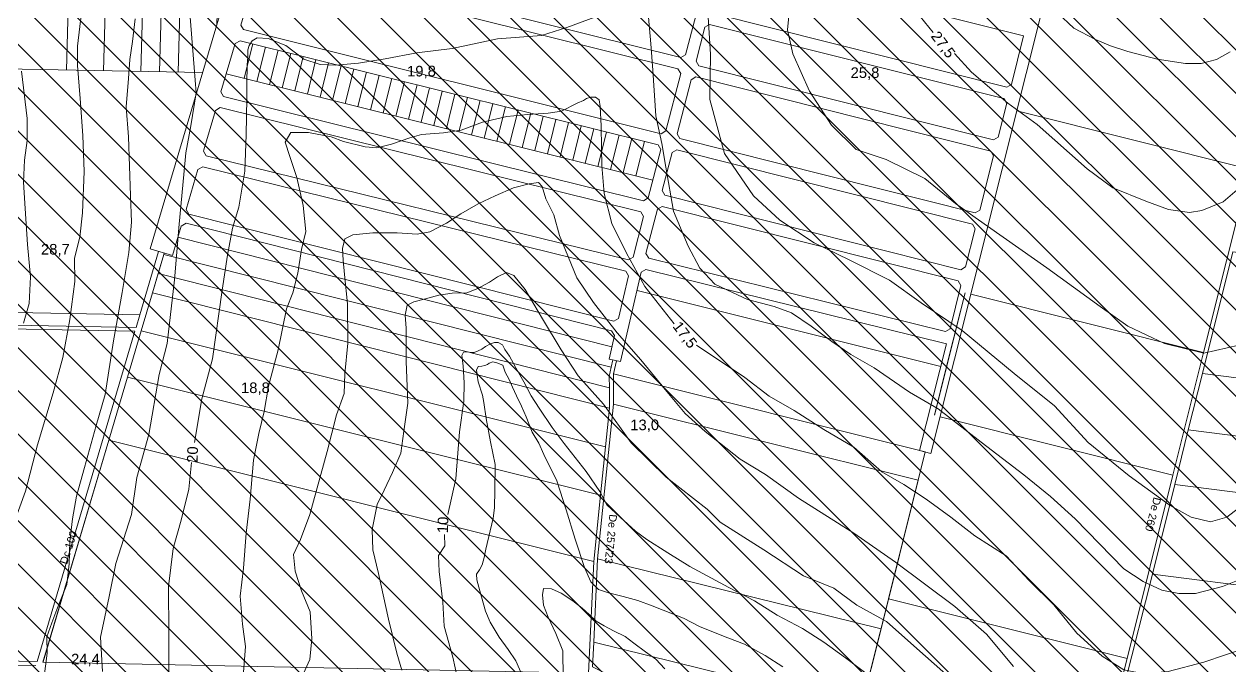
# Model space of a CAD drawing. Header units: metres. Extents: x 783184 to 1587399, y 282652 to 580595.
# Drawn here: x 785685 to 786935, y 286618 to 287284 of the extents above; entities that cross this region are included whole.
import ezdxf

# ---------------------------------------------------------------- set-up
doc = ezdxf.new("R2010")
doc.units = ezdxf.units.M
doc.header["$LTSCALE"] = 0.5
doc.layers.add('cote de nivel', color=1, linetype='CONTINUOUS', lineweight=211)
doc.layers.add('Limite proprietati', color=7, linetype='CONTINUOUS', lineweight=5)
for name, color, linetype in [('curbe  de nivelI', 7, 'CONTINUOUS'), ('natura 2000', 7, 'CONTINUOUS'), ('proprietati extravilan', 7, 'CONTINUOUS'), ('strazi', 7, 'CONTINUOUS')]:
    doc.layers.add(name, color=color, linetype=linetype)
doc.styles.add('arial', font='arial.ttf')
doc.styles.get("Standard").update_dxf_attribs({"font": 'arial.ttf'})

msp = doc.modelspace()

# ---------------------------------------------------------------- hatches: boundary and pattern name
at = {"layer": 'natura 2000', "lineweight": 25}
h = msp.add_hatch(dxfattribs=at)
h.set_pattern_fill('ANSI31', color=102, scale=10, angle=270, style=0)
h.set_pattern_definition([(315, (-16318.97, 0), (22.4506403, 22.4506403), [])])
h.paths.add_polyline_path([(787971.43976, 288224.93342), (787870.92594, 288237.44902), (787213.7892, 288101.85379), (786745.7958, 288206.64708), (786668.5349, 288218.38109), (786498.29379, 288265.38152), (786271.2923, 288323.04197), (786109.98482, 288008.90651), (786011.07464, 287649.67488), (784573.20977, 287759.96478), (783793.2636, 287674.8226), (783780.5041, 287539.58085), (783769.1915, 287420.7999), (783768.915, 287417.899), (783780.65865, 287417.08065), (784006.42075, 287399.88895), (784362.46725, 287372.79145), (784558.6099, 287357.8604), (784574.4166, 287314.6681), (784602.445, 287324.9255), (784608.837, 287292.78015), (784608.84, 287292.78), (784608.8385, 287292.77485), (784592.87005, 287235.34995), (784580.298, 287223.97965), (784537.63005, 287185.39), (784483.5, 287003.05), (784483.5044, 287002.6695), (784485.3, 286847.16), (784484.345, 286785.385), (784484.30705, 286782.92885), (784483.50035, 286730.74895), (784484.498, 286730.646), (784554.7285, 286727.893), (784624.959, 286725.14), (784607.348, 286536.688), (784594.68615, 286401.19575), (784630.1358, 286397.88295), (784732.8065, 286395.36555), (784881.1041, 286396.043), (785013.64045, 286398.0754), (785223.25535, 286397.2804), (785233.0977, 286397.2431), (785200.69495, 286316.8048), (785196.46505, 286306.30425), (785193.71015, 286296.7813), (785191.49905, 286284.20395), (785189.896, 286275.08545), (785195.1148, 286222.43885), (785216.92325, 286002.43975), (785226.00625, 285976.94425), (785237.41215, 285703.27295), (785215.48915, 285617.32065), (785213.1045, 285607.9712), (785213.62695, 285590.8152), (785219.04425, 285561.0071), (785224.6066, 285541.89315), (785228.0891, 285520.21455), (785228.66955, 285497.37455), (785225.9609, 285482.85765), (785217.2546, 285450.72685), (785208.7093, 285416.6519), (785256.1124, 285441.0508), (785305.5644, 285475.9564), (785345.4739, 285511.5708), (785379.334, 285544.5834), (785390.613, 285563.9601), (785403.5704, 285577.788), (785410.82955, 285575.2514), (785414.84, 285573.85), (785407.86, 285549.01), (785388.38, 285456.01), (785388.79, 285403.76), (785387.57, 285378.24), (785371.76, 285320.73), (785378.59, 285277.93), (785378.58445, 285277.8797), (785378.3169, 285275.45), (785374.13, 285237.43), (785364.02515, 285226.0708), (785361.16, 285222.85), (785318.61, 285165.73), (785250.92, 285102.55), (785218.20625, 285061.69895), (785211.12, 285052.85), (785200.18, 285017.21), (785195.72, 284956.45), (785205.04, 284911.08), (785231.39, 284849.51), (785267.46, 284830.88), (785310.6246, 284829.19255), (785323.48, 284828.69), (785361.17, 284827.47), (785383.88495, 284821.41885), (785388.16, 284820.28), (785396.89935, 284820.41775), (785406.548, 284820.56985), (785408.46, 284820.6), (785415.70655, 284824.73285), (785417.49, 284825.75), (785418.9786, 284826.5143), (785419.67885, 284826.8738), (785429.41, 284831.87), (785436.82, 284841.53), (785435.86, 284851.84), (785438.11, 284861.18), (785446.39, 284882.62), (785452.23, 284892.36), (785451.78, 284898.3), (785455.43, 284903.1), (785460.02, 284901.2), (785474.44, 284914.21), (785509.33, 284968.6), (785528.4, 284993.71), (785569.75, 285021.14), (785611.64, 285052.79), (785635.72, 285080.8), (785667.93, 285124.66), (785703.07, 285188.14), (785717.25, 285229.34), (785726.81, 285264.28), (785733.41, 285299.87), (785737.37, 285329.54), (785742.01, 285340.32), (785772.19, 285490.5), (785776.91, 285515.4), (785792.98, 285550.42), (785811.6, 285578.99), (785828.12, 285590.78), (785847.01, 285597.86), (785862.74, 285605.72), (785879.26, 285618.3), (785893.16, 285635.34), (785931.19, 285678.58), (785956.78083, 285703.42513), (785956.78083, 285728.90117), (785956.3378, 285755.94243), (785956.3378, 285782.30233), (785956.3378, 285808.97887), (785956.3378, 285835.46943), (785956.3378, 285861.50708), (785956.3378, 285914.69261), (785956.3378, 285940.92265), (785956.3378, 285968.12263), (785956.3378, 285994.48253), (785956.3378, 286020.92018), (785956.3378, 286047.80193), (785963.27309, 286067.28888), (785974.08936, 286082.32491), (785987.60423, 286095.56781), (786001.01528, 286108.70898), (786027.81541, 286134.96979), (786054.71665, 286161.32969), (786067.51777, 286174.84878), (786107.77153, 286214.21061), (786121.23046, 286227.37132), (786134.67762, 286240.32304), (786161.083, 286266.80456), (786174.31856, 286280.0783), (786187.84949, 286293.12759), (786214.40554, 286319.63177), (786224.95285, 286335.71719), (786231.02291, 286356.15679), (786237.11644, 286376.67542), (786248.21808, 286392.16558), (786259.15727, 286407.65014), (786277.77382, 286415.59803), (786301.12343, 286418.65695), (786322.03268, 286424.44291), (786340.3871, 286432.47818), (786357.52504, 286441.83528), (786374.40824, 286451.62125), (786389.37901, 286463.18597), (786403.27913, 286475.28215), (786427.11977, 286477.94908), (786474.44846, 286457.50181), (786524.02923, 286434.19361), (786706.25735, 286278.36607), (786742.29058, 286268.9264), (786766.19398, 286271.53321), (786798.71988, 286265.50837), (786823.53519, 286267.44264), (786841.52227, 286276.05746), (786859.36906, 286284.49112), (786872.63232, 286297.67347), (786884.45572, 286312.62977), (786894.31195, 286329.16478), (786904.03403, 286346.26342), (786913.5149, 286362.93783), (786927.81559, 286375.33193), (786941.95753, 286387.58843), (786957.92419, 286398.57433), (786975.21451, 286407.14226), (787010.90028, 286424.82576), (787046.11241, 286442.27456), (787081.81891, 286459.96834), (787098.49351, 286469.84809), (787113.98669, 286480.87093), (787129.95983, 286491.67653), (787145.49362, 286502.61119), (787161.26924, 286513.26609), (787177.72048, 286522.90135), (787197.49261, 286530.02359), (787240.97615, 286538.60395), (787285.92171, 286546.79151), (787305.52514, 286550.69377), (787330.7805, 286555.51135), (787350.31266, 286559.2372), (787416.66402, 286576.06845), (787436.82011, 286582.17986), (787454.33278, 286591.20912), (787470.33914, 286601.9578), (787481.51931, 286616.74638), (787489.93775, 286635.57301), (787498.15968, 286653.96017), (787510.66978, 286667.71246), (787526.85744, 286678.1364), (787546.57937, 286683.3561), (787610.39065, 286700.2447), (787631.22236, 286705.75812), (787649.37374, 286714.38417), (787662.00567, 286728.22704), (787682.9223, 286733.97774), (787706.82755, 286736.07874), (787732.42739, 286737.22583), (787759.12743, 286736.78575), (787791.70686, 286731.06151), (787826.29374, 286723.00708), (787848.917, 286726.97654), (787871.495, 286730.93806), (787895.49624, 286733.27313), (787943.61131, 286738.37132), (787967.69562, 286740.78174), (787993.35049, 286741.62293), (788016.23711, 286745.34126), (788038.96278, 286749.03344), (788044.75727, 286769.87912), (788064.47956, 286802.39051), (788074.53822, 286819.5889), (788084.15385, 286836.57005), (788093.20462, 286854.19408), (788100.63586, 286871.92265), (788114.84694, 286912.07458), (788121.66939, 286931.35073), (788128.68591, 286951.17517), (788137.48931, 286969.09499), (788148.82723, 286983.94227), (788161.31334, 286997.96471), (788175.32052, 287010.43203), (788189.8095, 287022.49615), (788205.96177, 287032.58543), (788238.3399, 287053.49711), (788254.55899, 287063.97234), (788270.44863, 287074.23479), (788302.81393, 287095.13818), (788335.17185, 287115.7554), (788351.26312, 287126.28365), (788382.16458, 287148.18744), (788396.86215, 287160.14093), (788423.3427, 287184.51357), (788461.23833, 287218.36213), (788508.4655, 287260.54567), (788536.65892, 287285.61979), (788578.13036, 287323.11876), (788609.15167, 287355.91481), (788641.9103, 287390.78685), (788691.41169, 287443.48179), (788742.76374, 287497.64556), (788763.39694, 287520.10218), (788821.52637, 287583.36866), (788847.57663, 287610.50772), (788859.58648, 287625.11131), (788868.85138, 287642.63835), (788876.44383, 287661.67802), (788881.41132, 287683.01026), (788886.25144, 287704.84832), (788888.78411, 287729.13127), (788881.18611, 287763.14728), (788867.95292, 287803.00873), (788854.82758, 287842.4931), (788841.75815, 287881.80931), (788844.99438, 287905.23388), (788850.66493, 287926.33753), (788861.83486, 287967.90784), (788868.796, 287986.79039), (788881.22857, 288001.2016), (788894.04054, 288011.2727), (788912.89056, 288022.18274), (788963.11557, 288051.25206), (788981.64049, 288060.41576), (789001.90114, 288065.66247), (789044.22543, 288076.62278), (789117.57115, 288082.8336), (789139.35354, 288088.32217), (789155.20484, 288098.81675), (789167.97153, 288112.68528), (789189.38841, 288143.82113), (789200.38113, 288159.68163), (789209.74941, 288176.70286), (789215.69895, 288194.34774), (789241.70121, 288276.75168), (789259.43824, 288331.20955), (789266.84965, 288348.10568), (789293.9974, 288409.99567), (789334.69908, 288502.78517), (789343.0373, 288521.07855), (789345.47951, 288544.65769), (789343.94736, 288573.11858), (789340.92367, 288602.59511), (789334.69169, 288635.23477), (789300.7204, 288722.12047), (789282.62625, 288765.99378), (789266.12887, 288809.0695), (789257.61158, 288842.26627), (789242.44514, 288960.85696), (789248.39, 288981.24), (789249.84, 289022.44), (789258.51, 289043.39), (789288.16, 289086.03), (789324.63, 289131.46), (789338.05, 289159.74), (789338.78, 289187.2), (789338.78, 289215.8), (789346.01, 289235.31), (789348.9, 289272.17), (789349.62, 289325.64), (789353.96, 289379.12), (789365.53, 289410.2), (789384.33, 289451.39), (789411.26, 289495.94), (789426.56, 289530.45), (789438.93, 289570.99), (789447.67, 289608.22), (789451.12, 289633.35), (789453.96, 289652), (789458.41, 289674.33), (789467.61, 289673.16), (789468.38, 289676.19), (789472.25, 289681.02), (789483.63, 289690.82), (789487.89, 289696.87), (789488.25, 289702.94), (789482.17, 289706.6), (789473.31, 289707.12), (789463.92, 289707.15), (789460.79, 289710.88), (789460.26, 289717.51), (789461.44, 289720.77), (789470.72, 289723.65), (789471.06, 289724.51), (789473.75, 289725.78), (789482.58, 289726.68), (789488.95, 289726.49), (789496.75, 289722.19), (789500.8, 289719.25), (789505.65, 289718.41), (789515.64, 289720.83), (789516.63, 289720.7), (789534.84, 289735.95), (789543.72, 289750.86), (789540.73, 289755.73), (789535.24, 289755.66), (789535.48, 289754.66), (789522.63, 289747.46), (789492.61, 289742.46), (789469.3, 289741.52), (789462.82, 289743.79), (789460.6, 289755.95), (789450.84, 289764.24), (789448.8, 289774.39), (789439.25, 289779.43), (789430.34, 289795), (789396.71, 289809.2), (789376.52, 289825.47), (789372.34, 289833.53), (789355.21, 289822.2), (789320.69, 289828.18), (789296.6, 289846.08), (789293.93, 289856.98), (789292.43, 289869.42), (789276.19, 289876.29), (789263.78, 289895.05), (789235.96, 289913.44), (789219.8, 289924.31), (789203.69, 289932.82), (789186.46, 289936.91), (789175.08, 289941.15), (789173.81, 289942.9), (789160.91, 289937.4), (789141.66, 289936.99), (789126.26, 289936.57), (789109.68, 289939.8), (789094.84, 289943.2), (789084.64, 289945.82), (789066.27, 289954.56), (789050.77, 289965.72), (789041.68, 289975.98), (789036.07, 289979.91), (789029.88, 289976.69), (789020.18, 289957.13), (789007.67, 289953.41), (788900.7, 289945.68), (788859.56, 289956.44), (788830.83, 289994.37), (788793.71, 290126.62), (788790.4, 290164.02), (788800.11, 290196.77), (788805.04, 290221.59), (788839, 290276.8), (788859.23, 290289.33), (788914.71, 290308.84), (788973.8, 290331.43), (789000.75, 290362.64), (789064.26, 290397.54), (789095.38, 290406.98), (789132.87, 290417.78), (789138.77, 290419.11), (789183.55, 290449.82), (789232.56, 290499.74), (789268.53, 290536.85), (789306.84, 290565.04), (789369.51, 290588.01), (789431.29, 290603.77), (789530.64, 290550.26), (789597.65, 290543.65), (789650.72, 290553.8), (789700.08, 290579.99), (789754.65, 290609.82), (789831.65, 290647.92), (789854.07, 290659.01), (789966.07, 290708.13), (789960.43, 290754.62), (789960.252, 290756.0861), (789730.27013, 290676.47043), (789635.76216, 290643.04491), (789539.67632, 290611.93699), (789482.13147, 290617.67015), (789416.60672, 290655.49288), (789371.40425, 290664.30841), (789305.64115, 290645.53751), (789226.38223, 290578.42344), (789150.94005, 290519.68364), (789049.11963, 290431.03086), (788949.89844, 290381.90644), (788843.68474, 290325.43199), (788766.42921, 290229.51185), (788757.06076, 290219.51855), (788756.46884, 290206.50765), (788735.1377, 290120.46199), (788784.89914, 289956.90062), (788795.18124, 289944.49775), (788795.92956, 289941.87846), (788804.2548, 289933.55322), (788863.72574, 289861.8179), (789135.24938, 289791.03919), (789203.63213, 289767.83208), (789152.75162, 289506.01901), (789066.6784, 289341.85856), (789020.74981, 289236.32196), (789053.31392, 288671.30223), (789043.5697, 288545.96977), (789113.16993, 288345.16866), (789096.35912, 288232.00216), (788999.37787, 288137.70606), (788906.84108, 288099.87546), (788715.85576, 288135.97036), (788454.15005, 288166.93943)])

# ---------------------------------------------------------------- linework, layer by layer
at = {"layer": 'curbe  de nivelI', "color": 21, "lineweight": 5}
for points in [[(786935.50487, 287255.22345), (786921.60111, 287247.06671), (786905.58157, 287243.1394), (786889.25971, 287243.1394), (786859.88355, 287247.39168), (786829.65798, 287255.54842), (786811.52261, 287261.28837), (786796.10756, 287267.9346), (786773.63433, 287279.77955), (786756.70798, 287295.48887), (786726.78468, 287324.49066), (786697.1636, 287358.62815), (786670.81021, 287388.37171), (786631.8192, 287442.44795), (786592.73226, 287492.69162), (786569.73291, 287519.51051), (786550.9266, 287543.92272), (786527.0754, 287567.76171), (786503.22427, 287587.34377), (786487.03954, 287604.79731)], [(785855.30704, 287313.29798), (785858.04332, 287282.53035), (785861.4637, 287238.77196), (785863.51642, 287212.5607), (785858.0438, 287178.37442), (785852.57123, 287150.34172), (785850.51899, 287127.77879), (785845.73047, 287076.49941), (785840.93916, 287018.78597), (785833.41435, 286952.46465), (785825.20545, 286920.32957), (785814.26027, 286858.11059), (785801.94695, 286813.66846), (785796.47439, 286775.37987), (785780.05046, 286724.45828), (785773.20976, 286690.27204), (785764.31676, 286647.88106), (785766.369, 286612.32737)], [(786953.43986, 286788.8329), (786932.2336, 286772.42351), (786915.13176, 286767.63745), (786895.29358, 286772.42351), (786873.40322, 286784.73055), (786830.99069, 286815.49819), (786788.43716, 286849.84058), (786753.54943, 286888.12921), (786711.82089, 286921.63171), (786657.77909, 286966.07384), (786615.20209, 286994.94829), (786582.36655, 287018.19493), (786540.63806, 287039.39039), (786504.38214, 287057.16723), (786468.81032, 287080.41391), (786441.4474, 287105.71171), (786411.22957, 287149.72612), (786396.17997, 287205.7916), (786396.86401, 287252.28488), (786392.75959, 287319.28995)], [(786944.698, 286950.92351), (786908.37883, 286942.6046), (786867.51977, 286952.43605), (786829.50911, 286970.68678), (786800.75643, 286991.1059), (786745.52103, 287031.18791), (786671.36938, 287083.37013), (786650.93982, 287097.73914), (786618.94529, 287123.68306), (786578.84285, 287143.34592), (786547.82022, 287153.93362), (786522.09412, 287178.89033), (786499.39461, 287214.43474), (786481.99169, 287253.00421), (786476.69515, 287277.96092), (786480.44252, 287317.53571)], [(785746.17471, 287310.77178), (785740.26816, 287261.10903), (785740.26816, 287241.03599), (785743.03826, 287206.77342), (785745.80974, 287168.21444), (785747.19479, 287130.83706), (785745.46346, 287088.26839), (785742.6868, 287062.84001), (785737.14659, 287041.03653), (785737.49287, 287016.81046), (785732.29382, 286977.55885), (785725.02234, 286938.10496), (785714.9807, 286901.41976), (785699.01494, 286847.64441), (785686.54947, 286799.53838), (785670.2731, 286754.45194)], [(785800.16, 287289.45761), (785797.2742, 287265.85838), (785794.6507, 287247.2412), (785793.33901, 287227.31293), (785790.71784, 287198.0606), (785793.34128, 287166.85714), (785795.44008, 287106.02351), (785796.48856, 287078.35282), (785793.60276, 287047.14939), (785786.78171, 287005.45737), (785777.8291, 286955.20391), (785769.17161, 286899.8768), (785759.71063, 286867.49809), (785747.6426, 286823.97059), (785739.23957, 286794.26348), (785735.30438, 286770.92643), (785732.41852, 286747.3272), (785731.89383, 286723.99014), (785729.27188, 286702.6091), (785719.04028, 286676.91215), (785713.79335, 286663.0148), (785708.54642, 286648.33083), (785709.07111, 286631.28692), (785705.3712, 286604.38445)], [(786276.94943, 287291.088), (786247.7041, 287280.31889), (786221.39544, 287272.04918), (786175.73171, 287268.45946), (786129.04184, 287258.71599), (786092.10039, 287254.10068), (786059.26354, 287247.94692), (786031.91193, 287243.33157), (786008.31048, 287241.28031), (785991.89203, 287241.79312), (785974.96056, 287247.4341), (785956.4898, 287261.79289), (785938.0191, 287268.97228), (785926.73146, 287269.4851), (785921.60065, 287266.4082), (785918.5222, 287261.79289), (785916.98297, 287257.17758), (785916.98297, 287249.99815), (785916.4699, 287241.28031), (785915.95683, 287222.30617), (785915.95683, 287206.92176), (785915.44375, 287168.97353), (785913.8953, 287131.34398), (785907.7384, 287093.90853), (785901.06842, 287072.37035), (785895.93767, 287044.16556), (785890.27372, 287008.05136), (785880.52524, 286936.77018), (785869.23759, 286895.2322), (785861.54147, 286850.10458)], [(786955.25688, 286711.79737), (786927.55078, 286700.51549), (786899.84468, 286693.33606), (786882.40013, 286693.33606), (786864.95552, 286696.92577), (786845.45868, 286705.64361), (786825.25576, 286719.08439), (786774.9743, 286770.87862), (786749.32056, 286793.95525), (786721.61445, 286816.51909), (786677.48995, 286850.36483), (786632.76972, 286884.83365), (786603.01132, 286902.26933), (786566.58294, 286927.39726), (786542.46843, 286941.24323), (786522.45844, 286954.57638), (786501.29065, 286970.62275), (786480.7676, 286984.46876), (786462.80998, 286991.13533), (786435.10387, 286998.31472), (786419.71163, 287005.49412), (786401.24087, 287014.21196), (786385.84862, 287030.62204), (786373.53477, 287053.69867), (786358.55782, 287089.80403), (786350.34862, 287135.44451), (786346.24402, 287160.05958), (786340.08712, 287188.77715), (786337.00867, 287235.95607), (786334.92701, 287263.39602), (786332.36164, 287291.088)], [(786627.72889, 287275.28492), (786614.22465, 287291.89712)], [(786943.07528, 287112.08697), (786928.53221, 287099.62784), (786906.37137, 287090.6296), (786893.55963, 287088.55308), (786871.74507, 287091.66786), (786848.11421, 287100.33884), (786813.83419, 287114.18229), (786787.5182, 287133.90926), (786735.5144, 287179.65841), (786705.04325, 287201.80796), (786667.54919, 287234.10062), (786649.88973, 287253.48148)], [(785682.24996, 287235.0242), (785688.21726, 287185.80795), (785688.21726, 287163.24603), (785685.23587, 287142.81258), (785684.38402, 287119.82498), (785686.08766, 287092.58041), (785688.64315, 287055.11913), (785691.62626, 287021.72316), (785690.34852, 286994.05291), (785684.38575, 286973.61946)], [(786359.16748, 286973.0321), (786328.52191, 287011.60313), (786309.77693, 287046.38437), (786294.45412, 287077.0143), (786286.50902, 287108.21143), (786284.23895, 287137.13969), (786283.77042, 287155.58693), (786283.37686, 287178.20379), (786282.1963, 287198.26395), (786281.40918, 287205.34398), (786277.47382, 287207.90067), (786272.55459, 287208.09736), (786268.02892, 287206.72067), (786265.07743, 287204.75399), (786258.38727, 287202.00061), (786242.39108, 287193.54491), (786228.4205, 287191.57823), (786207.36627, 287190.00489), (786185.62734, 287188.07565), (786160.48727, 287182.04509), (786138.36401, 287174.00437), (786119.7604, 287170.9891), (786097.13431, 287169.48147), (786085.06711, 287165.96365), (786065.96066, 287159.43056), (786050.87664, 287155.41022), (786038.80938, 287156.41529), (786016.18335, 287161.94331), (786003.40287, 287167.04549), (785979.77123, 287171.56839), (785961.67039, 287171.56839), (785955.63676, 287161.51752), (785960.66479, 287146.44115), (785967.70396, 287124.83174), (785974.24043, 287095.68412), (785977.26052, 287068.84638), (785972.73527, 287050.2522), (785968.7129, 287025.62752), (785963.68488, 287005.02318), (785957.14847, 286988.43918), (785948.59961, 286946.06592), (785938.54361, 286908.37507), (785934.01836, 286882.24272), (785928.48756, 286859.12567), (785922.95676, 286831.48569), (785919.43878, 286791.01649), (785915.41636, 286755.83835), (785912.39954, 286719.65512), (785908.87995, 286690.50751), (785911.39394, 286661.35989), (785914.41075, 286638.24285), (785912.42378, 286611.85825)], [(785973.26269, 286607.33536), (785981.30754, 286624.92443), (785983.29737, 286646.2335), (785981.78893, 286674.37601), (785972.73854, 286695.98546), (785966.20208, 286716.5898), (785964.19093, 286733.67631), (785971.73294, 286749.2552), (785981.28616, 286775.38755), (785999.39599, 286840.43471), (786008.94921, 286878.62812), (786016.99405, 286900.74009), (786017.74193, 286921.28542), (786020.71974, 286953.0327), (786020.46999, 286993.80896), (786017.24398, 287024.06807), (786015.75507, 287038.94961), (786015.25879, 287051.10286), (786017.74032, 287061.02389), (786025.92933, 287065.2403), (786046.77407, 287067.22451), (786071.88693, 287067.33515), (786092.73167, 287065.84698), (786105.6356, 287068.57529), (786123.00624, 287077.25617), (786137.89536, 287086.92917), (786156.01043, 287097.59426), (786173.38107, 287105.77909), (786192.48877, 287113.96396), (786208.86679, 287118.18037), (786218.5447, 287119.66854), (786222.267, 287115.45209), (786225.98929, 287102.80279), (786234.42644, 287085.93705), (786240.13393, 287064.60687), (786258.12275, 287020.57463), (786275.4934, 286995.02801), (786300.06043, 286963.77677), (786324.45031, 286935.66527), (786349.76182, 286904.91007), (786370.60656, 286880.10755), (786391.20316, 286861.2576), (786427.53149, 286832.58547), (786453.83563, 286816.71185), (786488.08058, 286792.15731), (786545.26527, 286755.81222), (786588.69185, 286725.80113), (786650.13168, 286679.9173), (786683.11728, 286651.26583), (786710.99798, 286617.51204)], [(786640.71566, 286609.82973), (786607.53527, 286639.03341), (786579.30709, 286664.27729), (786548.60281, 286681.10654), (786524.83177, 286698.92574), (786493.13701, 286711.79519), (786452.0329, 286738.524), (786406.96693, 286767.23273), (786393.37426, 286780.84821), (786350.7844, 286814.01173), (786314.63263, 286849.65012), (786285.90925, 286889.74334), (786259.66204, 286918.94705), (786241.83376, 286946.17085), (786222.455, 286978.08014), (786204.62671, 287008.76876), (786192.74114, 287023.12314), (786185.31268, 287026.093), (786175.90333, 287021.63821), (786167.4844, 287016.19344), (786155.59888, 287009.75873), (786144.20857, 287005.30391), (786128.85646, 287004.80895), (786114.98998, 287002.82904), (786101.12356, 286998.8692), (786089.23798, 286995.89934), (786082.3048, 286992.43449), (786080.32384, 286982.03995), (786081.31432, 286968.67554), (786081.31432, 286934.02709), (786082.751, 286890.72738), (786078.78914, 286861.5237), (786075.81776, 286838.75469), (786066.90362, 286818.95558), (786058.48469, 286800.6414), (786051.05624, 286785.79206), (786046.10396, 286759.55824), (786046.59917, 286738.76915), (786052.54193, 286714.02026), (786062.93974, 286666.68645), (786071.35867, 286631.54302), (786076.80622, 286613.72382)], [(786124.51251, 286775.1492), (786132.5572, 286812.22526), (786136.57955, 286860.91553), (786141.03464, 286892.69027), (786141.47578, 286911.87059), (786140.15234, 286929.28723), (786138.82886, 286940.31039), (786140.81406, 286943.61734), (786144.34328, 286944.05828), (786148.97537, 286943.39689), (786151.84287, 286943.39689), (786155.81323, 286945.1606), (786159.56303, 286946.70384), (786163.53339, 286949.56988), (786168.60663, 286952.21543), (786172.79757, 286953.53821), (786176.54736, 286953.53821), (786180.95887, 286951.11311), (786183.38522, 286946.48338), (786188.45846, 286939.42855), (786194.85518, 286927.52351), (786203.23705, 286912.97292), (786210.95721, 286898.42232), (786219.11857, 286885.41496), (786232.57368, 286865.35276), (786244.92597, 286848.818), (786267.86587, 286819.93726), (786282.07845, 286799.28661), (786289.13689, 286785.3974), (786303.25377, 286772.61052), (786318.91466, 286757.83944), (786330.82576, 286749.46183), (786352.66279, 286735.57263), (786375.23818, 286721.36661), (786415.82418, 286699.54073), (786442.51387, 286685.87197), (786465.7607, 286671.03535), (786492.22982, 286656.92569), (786514.28743, 286643.03648), (786536.78619, 286626.72217), (786563.77809, 286606.34671)], [(786953.31445, 286637.42645), (786908.32893, 286622.02413), (786871.44078, 286612.38137), (786846.4703, 286610.1125), (786825.4724, 286614.08303), (786802.77199, 286628.26357), (786776.66657, 286652.08685), (786752.83109, 286681.58232), (786727.1605, 286706.71101), (786703.32502, 286732.23595), (786670.97695, 286753.22311), (786646.00653, 286772.50864), (786620.46855, 286791.22693), (786597.20064, 286806.54189), (786574.50023, 286819.58795), (786545.43564, 286845.2673), (786514.22257, 286863.41834), (786483.57706, 286883.27108), (786457.47158, 286898.01883), (786432.5011, 286917.30433), (786382.43539, 286950.91048)], [(786201.26431, 286609.42471), (786194.81528, 286623.48818), (786186.80284, 286635.20774), (786177.61784, 286648.09923), (786168.23743, 286663.7253), (786163.52598, 286675.1683), (786157.66323, 286696.26349), (786154.34098, 286707.59239), (786154.14557, 286713.45217), (786157.07695, 286717.74933), (786160.00833, 286723.02315), (786162.15802, 286730.64085), (786163.91685, 286739.4305), (786171.54428, 286771.53526), (786172.91229, 286782.27818), (786173.1077, 286800.4435), (786173.4971, 286827.13124), (786168.61144, 286850.57035), (786164.3121, 286874.79075), (786161.77155, 286891.39345), (786160.38711, 286899.10554), (786155.69691, 286912.77836), (786154.71976, 286919.61475), (786154.13349, 286924.88857), (786155.69691, 286928.59974), (786159.80083, 286929.18572), (786162.73221, 286929.77171), (786165.66359, 286930.94365), (786167.42241, 286932.11563), (786171.13552, 286933.67822), (786175.23945, 286932.70158), (786181.29762, 286930.16236), (786183.83817, 286922.9353), (786188.13751, 286915.12225), (786191.45975, 286907.30923), (786195.75909, 286898.32425), (786200.84016, 286887.77663), (786205.53037, 286876.44776), (786211.97944, 286860.82167), (786218.81934, 286849.10214), (786224.09582, 286837.5779), (786237.42516, 286810.27536), (786247.19643, 286780.19518), (786256.38143, 286749.52904), (786266.195, 286720.46128), (786272.64403, 286705.4212), (786280.65648, 286697.60815), (786291.01403, 286693.89698), (786306.25719, 286690.18579), (786321.30499, 286686.08394), (786336.35274, 286680.61481), (786368.89396, 286667.88025), (786386.0914, 286658.89526), (786414.62354, 286647.37105), (786432.2118, 286640.92528), (786453.31776, 286629.01042), (786471.72893, 286617.23456)], [(785858.52465, 286829.06023), (785855.67833, 286801.67834), (785847.85096, 286769.49578), (785839.72501, 286739.89396), (785834.6201, 286700.60644), (785835.13062, 286651.62461), (785835.13062, 286612.33713), (785833.08362, 286578.44122), (785828.99974, 286551.90942), (785832.06265, 286528.43895), (785834.10459, 286499.35599), (785832.57316, 286470.78326), (785823.89484, 286445.78213), (785805.00682, 286414.65823), (785776.41951, 286372.81958)], [(786035.62658, 286385.24283), (786067.35844, 286424.55237), (786084.34169, 286452.24777), (786098.64335, 286471.45585), (786119.64894, 286493.34411), (786133.95061, 286512.1055), (786143.33611, 286529.08007), (786143.78302, 286548.73487), (786139.31377, 286583.13072), (786129.42692, 286627.15406), (786120.48837, 286659.31643), (786119.1476, 286684.33159), (786115.57216, 286716.04727), (786114.6783, 286732.57514), (786121.38223, 286742.84925), (786120.93532, 286754.46343)], [(786244.09509, 286605.7781), (786243.60177, 286633.98527), (786236.45448, 286651.96755), (786228.32136, 286668.71817), (786223.63867, 286681.28111), (786222.40639, 286692.11975), (786223.63867, 286698.52438), (786232.01823, 286698.03174), (786241.87656, 286693.59776), (786253.95304, 286685.71512), (786263.81133, 286678.07881), (786270.95862, 286671.42782), (786278.35236, 286664.77684), (786286.48548, 286659.85018), (786296.09736, 286654.6772), (786308.42024, 286648.76525), (786317.29275, 286641.86794), (786329.36923, 286632.99995), (786340.21334, 286625.11731), (786349.57878, 286615.26402)]]:
    msp.add_lwpolyline(points, dxfattribs=at)
at = {"layer": 'Limite proprietati', "color": 0, "linetype": 'ByBlock', "lineweight": 5}
for points in [[(785922.14122, 287263.30319), (785913.2628, 287227.6322)], [(785935.24041, 287260.03803), (785926.36312, 287224.37157)], [(785948.3396, 287256.77288), (785939.46343, 287221.11093)], [(785961.43879, 287253.50773), (785952.56375, 287217.8503)], [(785974.53798, 287250.24258), (785965.66406, 287214.58966)], [(785987.63717, 287246.97742), (785978.76438, 287211.32903)], [(786000.73636, 287243.71227), (785991.86469, 287208.06839)], [(786013.83555, 287240.44712), (786004.96501, 287204.80776)], [(786026.93474, 287237.18197), (786018.06532, 287201.54712)], [(785894.66607, 287232.26088), (786337.13643, 287122.13114)], [(786040.03393, 287233.91681), (786031.16564, 287198.28649)], [(786053.13313, 287230.65166), (786044.26595, 287195.02585)], [(786066.23232, 287227.38651), (786057.36627, 287191.76522)], [(786079.33151, 287224.12136), (786070.46658, 287188.50458)], [(786092.4307, 287220.8562), (786083.5669, 287185.24395)], [(786105.52989, 287217.59105), (786096.66721, 287181.98331)], [(786118.62908, 287214.3259), (786109.76753, 287178.72268)], [(786131.72827, 287211.06074), (786122.86784, 287175.46204)], [(786144.82746, 287207.79559), (786135.96816, 287172.20141)], [(786157.92665, 287204.53044), (786149.06847, 287168.94077)], [(786171.02584, 287201.26529), (786162.16879, 287165.68014)], [(786184.12503, 287198.00013), (786175.2691, 287162.4195)], [(786197.22422, 287194.73498), (786188.36942, 287159.15887)], [(786210.32342, 287191.46983), (786201.46974, 287155.89823)], [(786223.42261, 287188.20468), (786214.57005, 287152.6376)], [(786236.5218, 287184.93952), (786227.67037, 287149.37696)], [(786249.62099, 287181.67437), (786240.77068, 287146.11633)], [(786262.72018, 287178.40922), (786253.871, 287142.85569)], [(786275.81937, 287175.14407), (786266.97131, 287139.59506)], [(786288.91856, 287171.87891), (786280.07163, 287136.33442)], [(786302.01775, 287168.61376), (786293.17194, 287133.07379)], [(786315.11694, 287165.34861), (786306.27226, 287129.81315)], [(786328.21613, 287162.08345), (786319.37257, 287126.55252)]]:
    msp.add_lwpolyline(points, dxfattribs=at)
at = {"layer": 'proprietati extravilan', "color": 0, "lineweight": 5}
msp.add_line((785697.19302, 286618.67633), (785331.26346, 286625.45849), dxfattribs=at)
for points in [[(786619.48891, 286840.15926), (786581.42217, 286687.90759), (786828.75274, 286625.83838), (786876.31446, 286816.06612), (786634.84831, 286876.66362), (786876.31446, 286816.06612), (786908.15503, 286943.11705), (786666.71778, 287003.7073), (786908.15503, 286943.11705), (786955.88714, 287133.29857), (786714.4271, 287193.89454), (786955.88714, 287133.29857), (787003.61472, 287323.48124), (786762.13642, 287384.08179), (787003.61472, 287323.48124), (787051.3423, 287513.66393), (786809.84575, 287574.26906), (787051.3423, 287513.66393), (787099.06987, 287703.84656), (786851.7393, 287765.91578)], [(785497.0988, 287240.49787), (785497.09656, 287240.49791), (785504.53616, 287499.39107), (785543.12953, 287498.67578), (785535.73038, 287239.78187), (785543.12953, 287498.67578), (785658.90965, 287496.5299), (785651.56679, 287237.60245), (785658.90965, 287496.5299), (785736.0164, 287495.1008), (785728.85311, 287236.14833), (785736.0164, 287495.1008), (785774.60978, 287494.38551), (785767.45936, 287235.42197), (785774.60978, 287494.38551), (785813.20315, 287493.67021), (785806.05252, 287234.69586), (785813.20315, 287493.67021), (785832.49983, 287493.31257), (785825.34911, 287234.3328), (785832.49983, 287493.31257), (785851.79652, 287492.95492), (785844.64569, 287233.96974), (785844.64562, 287233.96974)], [(785844.64569, 287233.96974), (785851.79652, 287492.95492), (785890.58986, 287492.23592), (785884.69977, 287282.90873), (785890.58986, 287492.23592), (785924.79526, 287491.60196)], [(785601.36272, 286986.00833), (785601.0369, 286973.01241), (785450.23885, 286975.80731), (785457.21746, 287241.23703), (785607.69124, 287238.42795), (785601.36272, 286986.00833), (785804.93287, 286982.23535), (785824.47579, 287048.18165)], [(785607.69124, 287238.42795), (785870.04414, 287233.4919)], [(785830.22619, 287046.47754), (785829.80574, 287045.05028), (785818.01448, 287005.26146), (785806.34402, 286965.88026), (785792.09991, 286917.81443), (785772.71071, 286852.38731), (785704.59905, 286622.55049)], [(786291.97039, 286906.78819), (786291.80648, 286918.51781), (786293.85357, 286927.89554), (785829.80574, 287045.05028), (785824.039, 287025.11748), (786291.97039, 286906.78819), (786292.06392, 286885.67857)], [(785830.2285, 287046.47685), (785829.80574, 287045.05028), (786293.85672, 286927.90186), (786295.59284, 286935.5556)], [(786292.06019, 286885.67951), (786291.97039, 286906.78819), (785824.039, 287025.11748), (785818.01448, 287005.26146), (786292.06019, 286885.67951)], [(785806.34411, 286965.88024), (786287.95416, 286845.3114), (786292.06392, 286885.67857), (785818.01448, 287005.26146), (785806.34411, 286965.88024)], [(786660.82899, 287005.18513), (786628.98388, 286878.13533), (786629.00927, 286878.12896), (786628.98388, 286878.13533)], [(785601.36272, 286986.00833), (785804.93287, 286982.23535), (785801.10084, 286969.30442), (785601.0369, 286973.01241), (785601.36272, 286986.00833)], [(786655.99719, 286986.08385), (786641.31438, 286927.2791), (786641.30254, 286927.28207), (786641.31438, 286927.2791), (786629.00927, 286878.12896)], [(785460.98942, 286971.60738), (785799.92173, 286965.32558), (785698.37214, 286622.65516), (785456.23147, 286627.14301), (785460.98942, 286971.60738)], [(785792.09991, 286917.81444), (786282.79942, 286795.37856), (786287.95416, 286845.3114), (785806.34402, 286965.88026), (785792.09991, 286917.81444)], [(786619.50242, 286840.15588), (786619.50206, 286840.15445), (786296.26621, 286921.07211), (786299.39358, 286934.69021)], [(786275.76796, 286726.52619), (786282.79942, 286795.37856), (785792.09991, 286917.81443), (785772.71071, 286852.38731), (786275.76796, 286726.52619)], [(786296.04643, 286889.63473), (786296.26621, 286921.07211), (786619.48855, 286840.15783), (786612.12408, 286810.70368), (786296.04643, 286889.63473)], [(786279.6687, 286729.30827), (786573.64705, 286656.80831), (786612.12408, 286810.70368), (786296.04643, 286889.63473), (786279.6687, 286729.30827)], [(786878.13804, 286806.41246), (786892.14783, 286862.90254), (787391.69741, 286799.31773), (787377.94031, 286742.7713), (786878.13804, 286806.41246)], [(785704.51317, 286622.26071), (786270.34238, 286610.61236), (786275.76796, 286726.52619), (785772.71071, 286852.38731), (785704.51317, 286622.26071)], [(786855.02652, 286713.2326), (786878.13804, 286806.41246), (787377.94031, 286742.7713), (787354.32144, 286649.72324), (786855.02652, 286713.2326)], [(786826.49672, 286600.10502), (786855.02652, 286713.2326), (787354.31874, 286649.71273), (787339.77851, 286593.20507), (786826.49672, 286600.10502)]]:
    msp.add_lwpolyline(points, dxfattribs=at)
for points in [[(786294.61258, 286949.2675), (785844.49598, 287062.94641)], [(786906.85023, 286921.48822), (787406.39982, 286857.9034), (787438.04847, 286983.99257), (786938.49888, 287047.57739), (786906.85023, 286921.48822), (787406.39982, 286857.9034), (787391.69741, 286799.31773), (786892.14783, 286862.90254)], [(786635.47069, 286928.74139), (786320.61448, 287007.52881)], [(786275.68797, 286642.75408), (786279.6687, 286729.30827), (786573.64705, 286656.80831), (786553.04193, 286574.39461), (786275.68797, 286642.75408), (786553.04193, 286574.39461), (786532.03597, 286490.38164), (786274.56271, 286617.431)], [(786781.19175, 286435.61345), (786533.86118, 286497.68266), (786552.09046, 286570.58958), (786572.75206, 286653.22881), (786581.4225, 286687.9075), (786828.75274, 286625.83838), (786781.19175, 286435.61345), (786533.86118, 286497.68266), (786529.10461, 286478.65828), (786776.43518, 286416.58907)]]:
    msp.add_lwpolyline(points, close=True, dxfattribs=at)
at = {"layer": 'strazi', "color": 0, "linetype": 'ByBlock', "lineweight": 20}
for points in [[(786291.6927, 286936.44362), (786303.38724, 286933.78089), (786325.03183, 287026.43901), (786329.87876, 287029.36055), (786641.36317, 286952.30423), (786613.6817, 286841.6115), (786625.32492, 286838.69982), (786847.66678, 287725.03789)], [(785944.15576, 287483.38646), (785815.84493, 287050.73937), (785838.85749, 287043.91969), (785847.89495, 287074.416), (785852.90983, 287077.27222), (786294.2905, 286965.86541), (786297.28084, 286960.98631), (786291.69766, 286936.46538)], [(785932.90995, 287361.33563), (785944.65112, 287400.98027), (785949.66813, 287403.84769), (786378.80284, 287296.82614), (786381.4501, 287292.37592), (786370.87674, 287252.1152), (786365.99387, 287249.21057), (785935.6552, 287356.53238), (785932.90995, 287361.33563)], [(785912.42436, 287278.09242), (786345.53807, 287170.1329), (786350.42106, 287173.03798), (786365.8679, 287232.75209), (786362.98852, 287237.59254), (785932.24435, 287345.01547), (785927.22734, 287342.14805), (785909.679, 287282.89521), (785912.42436, 287278.09242)], [(786409.7371, 287345.75605), (786414.7608, 287348.61534), (786721.51016, 287271.63459), (786708.88382, 287221.32173), (786704.03049, 287218.41567), (786398.76551, 287295.02391), (786396.02981, 287299.83046), (786409.7371, 287345.75605)], [(786390.82346, 287280.52092), (786395.69537, 287283.42227), (786701.10959, 287206.77658), (786704.01565, 287201.92325), (786695.16346, 287166.66183), (786690.30988, 287163.75781), (786384.63482, 287240.62488), (786381.76681, 287245.47044), (786390.82346, 287280.52092)], [(785903.98198, 287263.71117), (785908.99927, 287266.579), (786342.5106, 287158.52036), (786345.38062, 287153.68284), (786332.30154, 287103.62728), (786327.40808, 287100.72066), (785891.88553, 287208.80406), (785889.13934, 287213.6028), (785903.98198, 287263.71117)], [(786376.7106, 287226.1196), (786381.60104, 287229.01417), (786687.38683, 287152.11926), (786690.29171, 287147.26425), (786676.13543, 287090.88813), (786671.28232, 287087.98597), (786364.95915, 287165.19727), (786362.09161, 287170.04469), (786376.7106, 287226.1196)], [(785870.93918, 287152.17824), (785873.68626, 287147.38515), (786311.7943, 287039.32056), (786316.67242, 287042.23702), (786327.45027, 287084.22498), (786324.56255, 287089.06283), (785888.47443, 287197.28659), (785883.45568, 287194.41489), (785871.29683, 287153.38514), (785870.93918, 287152.17824)], [(786357.03541, 287150.6939), (786361.92539, 287153.58662), (786668.35927, 287076.34742), (786671.26368, 287071.49055), (786661.34873, 287032.02361), (786656.49562, 287029.12144), (786349.57797, 287106.45718), (786346.71043, 287111.3046), (786357.03541, 287150.6939)], [(785865.25295, 287132.99019), (785870.27307, 287135.8674), (786308.91454, 287027.67123), (786311.87146, 287022.82211), (786301.3231, 286978.52905), (786296.51805, 286975.61679), (785855.75349, 287086.86809), (785853.01164, 287091.68216), (785865.25295, 287132.99019)], [(786329.8517, 287045.84955), (786341.65423, 287091.95381), (786346.54421, 287094.84652), (786653.57257, 287017.48289), (786656.47698, 287012.62602), (786645.24666, 286967.82627), (786640.39329, 286964.90634), (786332.77068, 287041.00687), (786329.8517, 287045.84955)]]:
    msp.add_lwpolyline(points, dxfattribs=at)

# ---------------------------------------------------------------- texts
at = {"layer": 'cote de nivel', "color": 32, "lineweight": 30, "style": 'arial'}
for s, rotation, p in [('27,5', 307.34076932, (786624.69353, 287271.21514)), ('19,8', 0.34675574, (786082.15553, 287229.50469)), ('25,8', 0.34675574, (786542.07507, 287227.93469)), ('28,7', 0.34675574, (785702.51918, 287044.75628)), ('17,5', 307.34076932, (786356.93112, 286970.27546)), ('18,8', 0.34675574, (785909.9302, 286901.11958)), ('13,0', 0.34675574, (786313.6027, 286862.63908)), ('20', 88.14798556, (785864.80864, 286828.67218)), ('10', 88.14798556, (786124.46979, 286755.74971)), ('24,4', 0.34675574, (785733.71859, 286619.77796))]:
    msp.add_text(s, height=11, rotation=rotation, dxfattribs=at).set_placement(p)
at = {"layer": 'proprietati extravilan', "color": 0, "lineweight": 5}
for s, rotation, p in [('De 260', 255.12997737, (786856.48615, 286793.82784)), ('De 257/23', 264.38562601, (786291.99679, 286775.81613)), ('Dc 100', 72.48156861, (785729.49068, 286722.8976))]:
    msp.add_text(s, height=8, rotation=rotation, dxfattribs=at).set_placement(p)

doc.saveas('drawing.dxf')
